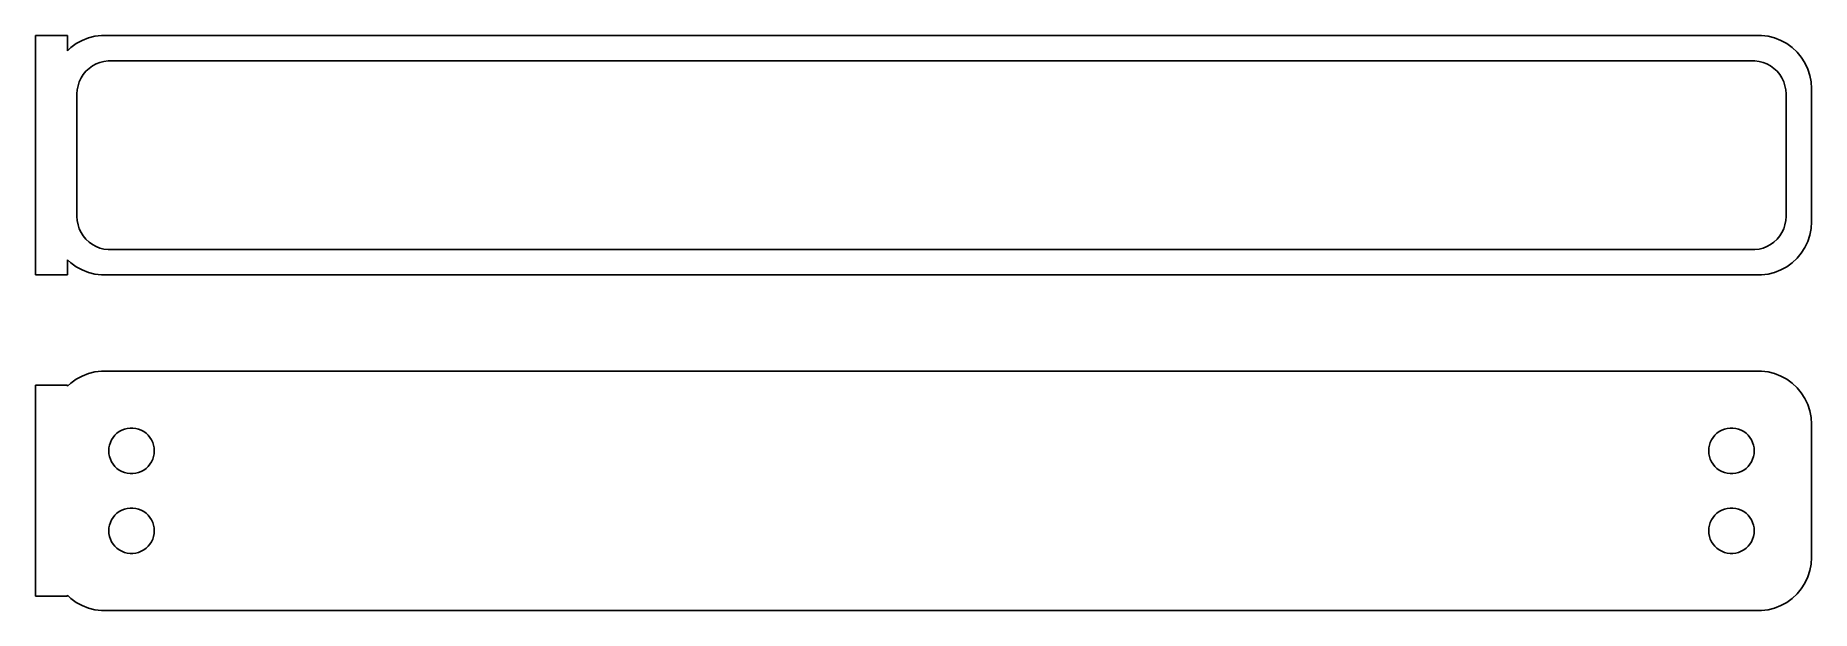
# Model space of a CAD drawing. Header units: metres. Extents: x -84 to 82, y 52 to 106.
import ezdxf

# ---------------------------------------------------------------- set-up
doc = ezdxf.new("R2010")
doc.units = ezdxf.units.M

msp = doc.modelspace()

# ---------------------------------------------------------------- linework, layer by layer
for p, q in [((-81, 105.729), (-84, 105.729)), ((-84, 105.729), (-84, 83.2707)), ((-81, 104.309), (-81, 105.729)), ((-80.1791, 104.972), (-80.6871, 104.603)), ((-79.6289, 105.274), (-80.1791, 104.972)), ((-79.0451, 105.505), (-79.6289, 105.274)), ((-78.4369, 105.661), (-79.0451, 105.505)), ((-77.8139, 105.74), (-78.4369, 105.661)), ((77.8139, 105.74), (-77.8139, 105.74)), ((78.4369, 105.661), (77.8139, 105.74)), ((79.0451, 105.505), (78.4369, 105.661)), ((79.6289, 105.274), (79.0451, 105.505)), ((80.1791, 104.972), (79.6289, 105.274)), ((80.6871, 104.603), (80.1791, 104.972)), ((-80.6871, 104.603), (-81, 104.309)), ((-77.9619, 103.211), (-77.5833, 103.308)), ((-77.5833, 103.308), (-77.1955, 103.357)), ((-77.1955, 103.357), (77.1955, 103.357)), ((77.1955, 103.357), (77.5833, 103.308)), ((77.5833, 103.308), (77.9619, 103.211)), ((81.1448, 104.173), (80.6871, 104.603)), ((81.5451, 103.689), (81.1448, 104.173)), ((81.8815, 103.159), (81.5451, 103.689)), ((-79.8943, 101.396), (-79.7279, 101.75)), ((-79.7279, 101.75), (-79.5184, 102.08)), ((-79.5184, 102.08), (-79.2692, 102.381)), ((-79.2692, 102.381), (-78.9843, 102.649)), ((-78.9843, 102.649), (-78.668, 102.878)), ((-78.668, 102.878), (-78.3254, 103.067)), ((-78.3254, 103.067), (-77.9619, 103.211)), ((77.9619, 103.211), (78.3254, 103.067)), ((78.3254, 103.067), (78.668, 102.878)), ((78.668, 102.878), (78.9843, 102.649)), ((78.9843, 102.649), (79.2692, 102.381)), ((79.2692, 102.381), (79.5184, 102.08)), ((79.5184, 102.08), (79.7279, 101.75)), ((79.7279, 101.75), (79.8943, 101.396)), ((82.1489, 102.591), (81.8815, 103.159)), ((82.3429, 101.993), (82.1489, 102.591)), ((82.4606, 101.377), (82.3429, 101.993)), ((-80.1129, 100.25), (-80.0884, 100.64)), ((-80.1129, 88.75), (-80.1129, 100.25)), ((-80.0884, 100.64), (-80.0151, 101.024)), ((-80.0151, 101.024), (-79.8943, 101.396)), ((79.8943, 101.396), (80.0151, 101.024)), ((80.0151, 101.024), (80.0884, 100.64)), ((80.0884, 100.64), (80.1129, 100.25)), ((80.1129, 100.25), (80.1129, 88.75)), ((82.5, 100.75), (82.4606, 101.377)), ((82.5, 88.25), (82.5, 100.75)), ((-80.0884, 88.3598), (-80.1129, 88.75)), ((-80.0151, 87.9759), (-80.0884, 88.3598)), ((80.0884, 88.3598), (80.0151, 87.9759)), ((80.1129, 88.75), (80.0884, 88.3598)), ((82.4606, 87.6233), (82.5, 88.25)), ((-79.8943, 87.6041), (-80.0151, 87.9759)), ((-79.7279, 87.2504), (-79.8943, 87.6041)), ((-79.5184, 86.9203), (-79.7279, 87.2504)), ((-79.2692, 86.6191), (-79.5184, 86.9203)), ((-78.9843, 86.3515), (-79.2692, 86.6191)), ((79.2692, 86.6191), (78.9843, 86.3515)), ((79.5184, 86.9203), (79.2692, 86.6191)), ((79.7279, 87.2504), (79.5184, 86.9203)), ((79.8943, 87.6041), (79.7279, 87.2504)), ((80.0151, 87.9759), (79.8943, 87.6041)), ((82.1489, 86.4094), (82.3429, 87.0066)), ((82.3429, 87.0066), (82.4606, 87.6233)), ((-78.668, 86.1217), (-78.9843, 86.3515)), ((-78.3254, 85.9333), (-78.668, 86.1217)), ((-77.9619, 85.7894), (-78.3254, 85.9333)), ((-77.5833, 85.6922), (-77.9619, 85.7894)), ((-77.1955, 85.6432), (-77.5833, 85.6922)), ((77.1955, 85.6432), (-77.1955, 85.6432)), ((77.5833, 85.6922), (77.1955, 85.6432)), ((77.9619, 85.7894), (77.5833, 85.6922)), ((78.3254, 85.9333), (77.9619, 85.7894)), ((78.668, 86.1217), (78.3254, 85.9333)), ((78.9843, 86.3515), (78.668, 86.1217)), ((81.1448, 84.8273), (81.5451, 85.3111)), ((81.5451, 85.3111), (81.8815, 85.8412)), ((81.8815, 85.8412), (82.1489, 86.4094)), ((-84, 83.2707), (-81, 83.2707)), ((-81, 83.2707), (-81, 84.6913)), ((-81, 84.6913), (-80.6871, 84.3974)), ((-80.6871, 84.3974), (-80.1791, 84.0284)), ((-80.1791, 84.0284), (-79.6289, 83.7259)), ((-79.6289, 83.7259), (-79.0451, 83.4947)), ((-79.0451, 83.4947), (-78.4369, 83.3386)), ((-78.4369, 83.3386), (-77.8139, 83.2599)), ((-77.8139, 83.2599), (77.8139, 83.2599)), ((77.8139, 83.2599), (78.4369, 83.3386)), ((78.4369, 83.3386), (79.0451, 83.4947)), ((79.0451, 83.4947), (79.6289, 83.7259)), ((79.6289, 83.7259), (80.1791, 84.0284)), ((80.1791, 84.0284), (80.6871, 84.3974)), ((80.6871, 84.3974), (81.1448, 84.8273)), ((-80.1791, 73.4716), (-80.6871, 73.1026)), ((-79.6289, 73.7741), (-80.1791, 73.4716)), ((-79.0451, 74.0053), (-79.6289, 73.7741)), ((-78.4369, 74.1614), (-79.0451, 74.0053)), ((-77.8139, 74.2401), (-78.4369, 74.1614)), ((77.8139, 74.2401), (-77.8139, 74.2401)), ((78.4369, 74.1614), (77.8139, 74.2401)), ((79.0451, 74.0053), (78.4369, 74.1614)), ((79.6289, 73.7741), (79.0451, 74.0053)), ((80.1791, 73.4716), (79.6289, 73.7741)), ((80.6871, 73.1026), (80.1791, 73.4716)), ((-81, 72.9026), (-84, 72.9026)), ((-84, 72.9026), (-84, 53.0974)), ((-80.6871, 73.1026), (-81, 72.8087)), ((-81, 72.8087), (-81, 72.9026)), ((81.1448, 72.6727), (80.6871, 73.1026)), ((81.5451, 72.1889), (81.1448, 72.6727)), ((81.8815, 71.6588), (81.5451, 72.1889)), ((82.1489, 71.0906), (81.8815, 71.6588)), ((82.3429, 70.4934), (82.1489, 71.0906)), ((82.4606, 69.8767), (82.3429, 70.4934)), ((-76.5566, 68.2117), (-76.3611, 68.3953)), ((-76.3611, 68.3953), (-76.1441, 68.5529)), ((-76.1441, 68.5529), (-75.9092, 68.6821)), ((-75.9092, 68.6821), (-75.6598, 68.7808)), ((-75.6598, 68.7808), (-75.4001, 68.8475)), ((-75.4001, 68.8475), (-75.1341, 68.8811)), ((-75.1341, 68.8811), (-74.8659, 68.8811)), ((-74.8659, 68.8811), (-74.5999, 68.8475)), ((-74.5999, 68.8475), (-74.3401, 68.7808)), ((-74.3401, 68.7808), (-74.0908, 68.6821)), ((-74.0908, 68.6821), (-73.8559, 68.5529)), ((-73.8559, 68.5529), (-73.6389, 68.3953)), ((-73.6389, 68.3953), (-73.4434, 68.2117)), ((73.4434, 68.2117), (73.6389, 68.3953)), ((73.6389, 68.3953), (73.8559, 68.5529)), ((73.8559, 68.5529), (74.0908, 68.6821)), ((74.0908, 68.6821), (74.3401, 68.7808)), ((74.3401, 68.7808), (74.5999, 68.8475)), ((74.5999, 68.8475), (74.8659, 68.8811)), ((74.8659, 68.8811), (75.1341, 68.8811)), ((75.1341, 68.8811), (75.4001, 68.8475)), ((75.4001, 68.8475), (75.6598, 68.7808)), ((75.6598, 68.7808), (75.9092, 68.6821)), ((75.9092, 68.6821), (76.1441, 68.5529)), ((76.1441, 68.5529), (76.3611, 68.3953)), ((76.3611, 68.3953), (76.5566, 68.2117)), ((82.5, 69.25), (82.4606, 69.8767)), ((82.5, 56.75), (82.5, 69.25)), ((-77.1353, 66.75), (-77.1185, 67.0176)), ((-77.1185, 66.4824), (-77.1353, 66.75)), ((-77.1185, 67.0176), (-77.0682, 67.281)), ((-77.0682, 67.281), (-76.9853, 67.536)), ((-76.9853, 67.536), (-76.8712, 67.7787)), ((-76.8712, 67.7787), (-76.7275, 68.0051)), ((-76.7275, 68.0051), (-76.5566, 68.2117)), ((-73.4434, 68.2117), (-73.2725, 68.0051)), ((-73.2725, 68.0051), (-73.1288, 67.7787)), ((-73.1288, 67.7787), (-73.0146, 67.536)), ((-73.0146, 67.536), (-72.9318, 67.281)), ((-72.9318, 67.281), (-72.8815, 67.0176)), ((-72.8815, 67.0176), (-72.8647, 66.75)), ((-72.8647, 66.75), (-72.8815, 66.4824)), ((72.8647, 66.75), (72.8815, 67.0176)), ((72.8815, 66.4824), (72.8647, 66.75)), ((72.8815, 67.0176), (72.9318, 67.281)), ((72.9318, 67.281), (73.0146, 67.536)), ((73.0146, 67.536), (73.1288, 67.7787)), ((73.1288, 67.7787), (73.2725, 68.0051)), ((73.2725, 68.0051), (73.4434, 68.2117)), ((76.5566, 68.2117), (76.7275, 68.0051)), ((76.7275, 68.0051), (76.8712, 67.7787)), ((76.8712, 67.7787), (76.9853, 67.536)), ((76.9853, 67.536), (77.0682, 67.281)), ((77.0682, 67.281), (77.1185, 67.0176)), ((77.1185, 67.0176), (77.1353, 66.75)), ((77.1353, 66.75), (77.1185, 66.4824)), ((-77.0682, 66.219), (-77.1185, 66.4824)), ((-76.9853, 65.9639), (-77.0682, 66.219)), ((-76.8712, 65.7213), (-76.9853, 65.9639)), ((-76.7275, 65.4949), (-76.8712, 65.7213)), ((-76.5566, 65.2883), (-76.7275, 65.4949)), ((-76.3611, 65.1047), (-76.5566, 65.2883)), ((-76.1441, 64.9471), (-76.3611, 65.1047)), ((-75.9092, 64.8179), (-76.1441, 64.9471)), ((-73.8559, 64.9471), (-74.0908, 64.8179)), ((-73.6389, 65.1047), (-73.8559, 64.9471)), ((-73.4434, 65.2883), (-73.6389, 65.1047)), ((-73.2725, 65.4949), (-73.4434, 65.2883)), ((-73.1288, 65.7213), (-73.2725, 65.4949)), ((-73.0146, 65.9639), (-73.1288, 65.7213)), ((-72.9318, 66.219), (-73.0146, 65.9639)), ((-72.8815, 66.4824), (-72.9318, 66.219)), ((72.9318, 66.219), (72.8815, 66.4824)), ((73.0146, 65.9639), (72.9318, 66.219)), ((73.1288, 65.7213), (73.0146, 65.9639)), ((73.2725, 65.4949), (73.1288, 65.7213)), ((73.4434, 65.2883), (73.2725, 65.4949)), ((73.6389, 65.1047), (73.4434, 65.2883)), ((73.8559, 64.9471), (73.6389, 65.1047)), ((74.0908, 64.8179), (73.8559, 64.9471)), ((76.1441, 64.9471), (75.9092, 64.8179)), ((76.3611, 65.1047), (76.1441, 64.9471)), ((76.5566, 65.2883), (76.3611, 65.1047)), ((76.7275, 65.4949), (76.5566, 65.2883)), ((76.8712, 65.7213), (76.7275, 65.4949)), ((76.9853, 65.9639), (76.8712, 65.7213)), ((77.0682, 66.219), (76.9853, 65.9639)), ((77.1185, 66.4824), (77.0682, 66.219)), ((-75.6598, 64.7192), (-75.9092, 64.8179)), ((-75.4001, 64.6525), (-75.6598, 64.7192)), ((-75.1341, 64.6189), (-75.4001, 64.6525)), ((-74.8659, 64.6189), (-75.1341, 64.6189)), ((-74.5999, 64.6525), (-74.8659, 64.6189)), ((-74.3401, 64.7192), (-74.5999, 64.6525)), ((-74.0908, 64.8179), (-74.3401, 64.7192)), ((74.3401, 64.7192), (74.0908, 64.8179)), ((74.5999, 64.6525), (74.3401, 64.7192)), ((74.8659, 64.6189), (74.5999, 64.6525)), ((75.1341, 64.6189), (74.8659, 64.6189)), ((75.4001, 64.6525), (75.1341, 64.6189)), ((75.6598, 64.7192), (75.4001, 64.6525)), ((75.9092, 64.8179), (75.6598, 64.7192)), ((-77.0682, 59.781), (-76.9853, 60.0361)), ((-76.9853, 60.0361), (-76.8712, 60.2787)), ((-76.8712, 60.2787), (-76.7275, 60.5051)), ((-76.7275, 60.5051), (-76.5566, 60.7117)), ((-76.5566, 60.7117), (-76.3611, 60.8953)), ((-76.3611, 60.8953), (-76.1441, 61.0529)), ((-76.1441, 61.0529), (-75.9092, 61.1821)), ((-75.9092, 61.1821), (-75.6598, 61.2808)), ((-75.6598, 61.2808), (-75.4001, 61.3475)), ((-75.4001, 61.3475), (-75.1341, 61.3811)), ((-75.1341, 61.3811), (-74.8659, 61.3811)), ((-74.8659, 61.3811), (-74.5999, 61.3475)), ((-74.5999, 61.3475), (-74.3401, 61.2808)), ((-74.3401, 61.2808), (-74.0908, 61.1821)), ((-74.0908, 61.1821), (-73.8559, 61.0529)), ((-73.8559, 61.0529), (-73.6389, 60.8953)), ((-73.6389, 60.8953), (-73.4434, 60.7117)), ((-73.4434, 60.7117), (-73.2725, 60.5051)), ((-73.2725, 60.5051), (-73.1288, 60.2787)), ((-73.1288, 60.2787), (-73.0146, 60.0361)), ((-73.0146, 60.0361), (-72.9318, 59.781)), ((72.9318, 59.781), (73.0146, 60.0361)), ((73.0146, 60.0361), (73.1288, 60.2787)), ((73.1288, 60.2787), (73.2725, 60.5051)), ((73.2725, 60.5051), (73.4434, 60.7117)), ((73.4434, 60.7117), (73.6389, 60.8953)), ((73.6389, 60.8953), (73.8559, 61.0529)), ((73.8559, 61.0529), (74.0908, 61.1821)), ((74.0908, 61.1821), (74.3401, 61.2808)), ((74.3401, 61.2808), (74.5999, 61.3475)), ((74.5999, 61.3475), (74.8659, 61.3811)), ((74.8659, 61.3811), (75.1341, 61.3811)), ((75.1341, 61.3811), (75.4001, 61.3475)), ((75.4001, 61.3475), (75.6598, 61.2808)), ((75.6598, 61.2808), (75.9092, 61.1821)), ((75.9092, 61.1821), (76.1441, 61.0529)), ((76.1441, 61.0529), (76.3611, 60.8953)), ((76.3611, 60.8953), (76.5566, 60.7117)), ((76.5566, 60.7117), (76.7275, 60.5051)), ((76.7275, 60.5051), (76.8712, 60.2787)), ((76.8712, 60.2787), (76.9853, 60.0361)), ((76.9853, 60.0361), (77.0682, 59.781)), ((-77.1353, 59.25), (-77.1185, 59.5176)), ((-77.1185, 58.9824), (-77.1353, 59.25)), ((-77.1185, 59.5176), (-77.0682, 59.781)), ((-77.0682, 58.719), (-77.1185, 58.9824)), ((-76.9853, 58.464), (-77.0682, 58.719)), ((-76.8712, 58.2213), (-76.9853, 58.464)), ((-73.0146, 58.464), (-73.1288, 58.2213)), ((-72.9318, 58.719), (-73.0146, 58.464)), ((-72.9318, 59.781), (-72.8815, 59.5176)), ((-72.8815, 58.9824), (-72.9318, 58.719)), ((-72.8815, 59.5176), (-72.8647, 59.25)), ((-72.8647, 59.25), (-72.8815, 58.9824)), ((72.8647, 59.25), (72.8815, 59.5176)), ((72.8815, 58.9824), (72.8647, 59.25)), ((72.8815, 59.5176), (72.9318, 59.781)), ((72.9318, 58.719), (72.8815, 58.9824)), ((73.0146, 58.464), (72.9318, 58.719)), ((73.1288, 58.2213), (73.0146, 58.464)), ((76.9853, 58.464), (76.8712, 58.2213)), ((77.0682, 58.719), (76.9853, 58.464)), ((77.0682, 59.781), (77.1185, 59.5176)), ((77.1185, 58.9824), (77.0682, 58.719)), ((77.1185, 59.5176), (77.1353, 59.25)), ((77.1353, 59.25), (77.1185, 58.9824)), ((-76.7275, 57.9949), (-76.8712, 58.2213)), ((-76.5566, 57.7883), (-76.7275, 57.9949)), ((-76.3611, 57.6047), (-76.5566, 57.7883)), ((-76.1441, 57.4471), (-76.3611, 57.6047)), ((-75.9092, 57.3179), (-76.1441, 57.4471)), ((-75.6598, 57.2192), (-75.9092, 57.3179)), ((-75.4001, 57.1525), (-75.6598, 57.2192)), ((-75.1341, 57.1189), (-75.4001, 57.1525)), ((-74.8659, 57.1189), (-75.1341, 57.1189)), ((-74.5999, 57.1525), (-74.8659, 57.1189)), ((-74.3401, 57.2192), (-74.5999, 57.1525)), ((-74.0908, 57.3179), (-74.3401, 57.2192)), ((-73.8559, 57.4471), (-74.0908, 57.3179)), ((-73.6389, 57.6047), (-73.8559, 57.4471)), ((-73.4434, 57.7883), (-73.6389, 57.6047)), ((-73.2725, 57.9949), (-73.4434, 57.7883)), ((-73.1288, 58.2213), (-73.2725, 57.9949)), ((73.2725, 57.9949), (73.1288, 58.2213)), ((73.4434, 57.7883), (73.2725, 57.9949)), ((73.6389, 57.6047), (73.4434, 57.7883)), ((73.8559, 57.4471), (73.6389, 57.6047)), ((74.0908, 57.3179), (73.8559, 57.4471)), ((74.3401, 57.2192), (74.0908, 57.3179)), ((74.5999, 57.1525), (74.3401, 57.2192)), ((74.8659, 57.1189), (74.5999, 57.1525)), ((75.1341, 57.1189), (74.8659, 57.1189)), ((75.4001, 57.1525), (75.1341, 57.1189)), ((75.6598, 57.2192), (75.4001, 57.1525)), ((75.9092, 57.3179), (75.6598, 57.2192)), ((76.1441, 57.4471), (75.9092, 57.3179)), ((76.3611, 57.6047), (76.1441, 57.4471)), ((76.5566, 57.7883), (76.3611, 57.6047)), ((76.7275, 57.9949), (76.5566, 57.7883)), ((76.8712, 58.2213), (76.7275, 57.9949)), ((82.4606, 56.1233), (82.5, 56.75)), ((82.1489, 54.9094), (82.3429, 55.5066)), ((82.3429, 55.5066), (82.4606, 56.1233)), ((80.6871, 52.8974), (81.1448, 53.3273)), ((81.1448, 53.3273), (81.5451, 53.8111)), ((81.5451, 53.8111), (81.8815, 54.3412)), ((81.8815, 54.3412), (82.1489, 54.9094)), ((-84, 53.0974), (-81, 53.0974)), ((-81, 53.0974), (-81, 53.1913)), ((-81, 53.1913), (-80.6871, 52.8974)), ((-80.6871, 52.8974), (-80.1791, 52.5284)), ((-80.1791, 52.5284), (-79.6289, 52.2259)), ((-79.6289, 52.2259), (-79.0451, 51.9947)), ((-79.0451, 51.9947), (-78.4369, 51.8386)), ((-78.4369, 51.8386), (-77.8139, 51.7599)), ((-77.8139, 51.7599), (77.8139, 51.7599)), ((77.8139, 51.7599), (78.4369, 51.8386)), ((78.4369, 51.8386), (79.0451, 51.9947)), ((79.0451, 51.9947), (79.6289, 52.2259)), ((79.6289, 52.2259), (80.1791, 52.5284)), ((80.1791, 52.5284), (80.6871, 52.8974))]:
    msp.add_line(p, q)

doc.saveas('drawing.dxf')
